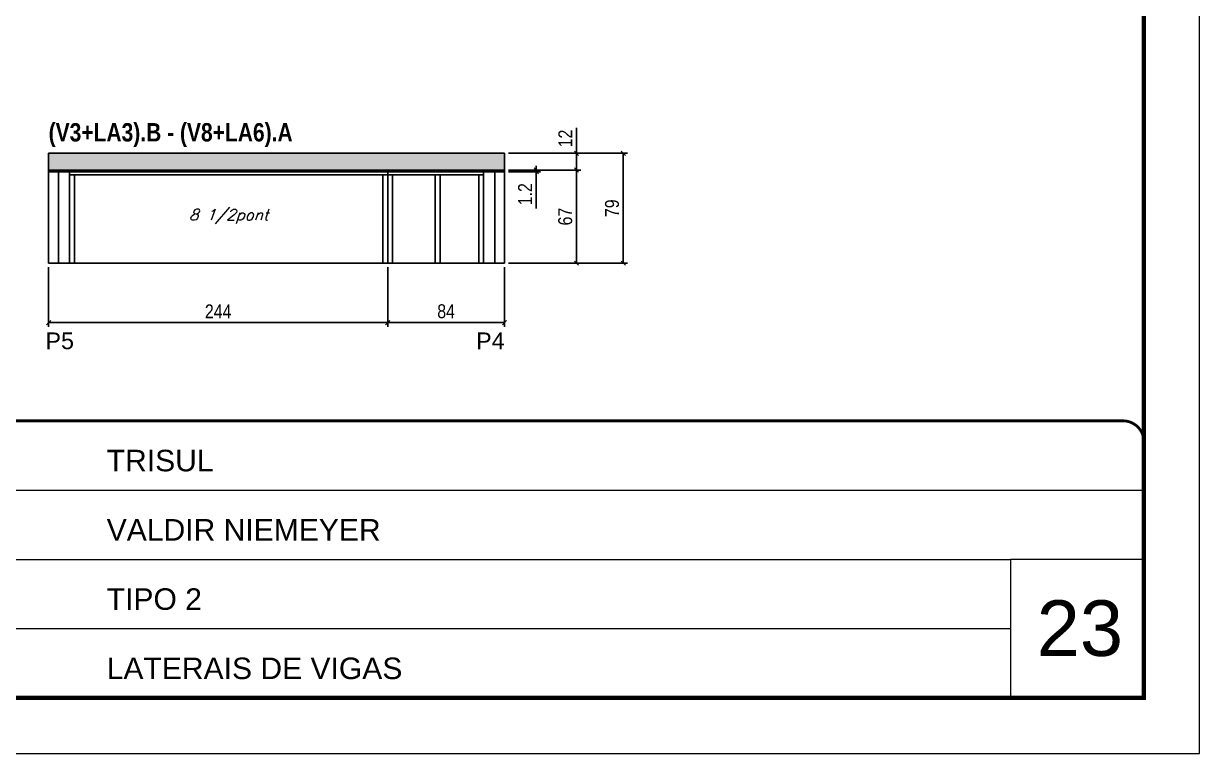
# Model space of a CAD drawing. Extents: x 3330 to 22105, y 1197 to 30204.
# Drawn here: x 16668 to 17515, y 23020 to 23545 of the extents above; entities that cross this region are included whole.
import ezdxf

# ---------------------------------------------------------------- set-up
doc = ezdxf.new("R2010")
doc.units = 0
doc.linetypes.add('CONTINUO', pattern=[0])
doc.linetypes.add('DASHED', pattern=[0.75, 0.5, -0.25])
for name, color, linetype in [('5', 5, 'Continuous'), ('COTA', 241, 'Continuous'), ('NOMENCLATURA', 7, 'Continuous'), ('Painéis', 200, 'Continuous'), ('SARR_2.2x7', 40, 'Continuous'), ('SARR_3.5x7', 81, 'Continuous'), ('texto', 7, 'Continuous')]:
    doc.layers.add(name, color=color, linetype=linetype)
for name, color, linetype, lineweight in [('CARIMBO', 255, 'Continuous', 9), ('Folhas', 255, 'Continuous', 9), ('SARRAFO DE PRESSAO', 251, 'DASHED', 9)]:
    doc.layers.add(name, color=color, linetype=linetype, lineweight=lineweight)
doc.styles.add('ARIAL', font='arial.ttf')
doc.styles.add('COTA TECNICA', font='techl___.ttf', dxfattribs={"height": 10})
doc.styles.add('Romans', font='romans.shx')
doc.styles.get("Standard").update_dxf_attribs({"font": 'arial.ttf'})
doc.styles.add('TECNICA', font='techb___.ttf', dxfattribs={"height": 10})
doc.dimstyles.new('PAINEL', dxfattribs={"dimtxt": 10, "dimasz": 3, "dimexe": 3, "dimexo": 3, "dimgap": 3, "dimtad": 1, "dimdec": 1, "dimzin": 12, "dimdsep": 46, "dimtxsty": 'COTA TECNICA', "dimblk1": 'OBLIQUE', "dimblk2": 'OBLIQUE', "dimsah": 1, "dimcen": 0.9, "dimclrd": 4, "dimclre": 4, "dimclrt": 240, "dimadec": 1, "dimazin": 3, "dimtfac": 1, "dimtdec": 1, "dimtmove": 0, "dimatfit": 3, "dimfxl": 1, "dimtolj": 1, "dimtzin": 12, "dimarcsym": 0})

# ---------------------------------------------------------------- blocks, each defined once
blk = doc.blocks.new('9999999999')
at = {"color": 30, "linetype": 'CONTINUO'}
for p, q in [((98564.56, 34379.64), (99583.98, 34379.64)), ((98564.56, 34329.83), (99487.98, 34329.83)), ((99583.98, 34329.83), (99487.98, 34329.83)), ((99487.98, 34329.83), (99487.98, 34230.21)), ((98564.56, 34280.02), (99487.98, 34280.02))]:
    blk.add_line(p, q, dxfattribs=at)
at = {"color": 30, "linetype": 'CONTINUO', "const_width": 2}
blk.add_lwpolyline([(99583.98, 34230.21), (99583.98, 34414.45, 0.414214), (99568.98, 34429.45), (98228.98, 34429.45, 0.414214), (98213.98, 34414.45), (98213.98, 34245.21, 0.414214), (98228.98, 34230.21), (99583.98, 34230.21)], format="xyb", dxfattribs=at)
at = {"layer": 'Folhas'}
blk.add_lwpolyline([(98138.98, 34190.21), (99623.98, 34190.21), (99623.98, 35240.21), (98138.98, 35240.21)], close=True, dxfattribs=at)
at = {"layer": 'Folhas', "color": 30, "const_width": 3}
blk.add_lwpolyline([(98213.98, 34230.21), (99583.98, 34230.21), (99583.98, 35200.21), (98213.98, 35200.21)], close=True, dxfattribs=at)
at = {"color": 7, "linetype": 'Continuous', "ltscale": 5, "style": 'ARIAL'}
for s, height, p in [('TRISUL', 15.483, (98837.68, 34393.13)), ('VALDIR NIEMEYER', 15.4829, (98837.68, 34343.32)), ('TIPO 2', 15.483, (98837.68, 34293.51)), ('LATERAIS DE VIGAS', 15.4829, (98837.68, 34243.7))]:
    blk.add_text(s, height=height, dxfattribs=at).set_placement(p)
blk = doc.blocks.new('_Oblique')
at = {"color": 0, "linetype": 'ByBlock', "lineweight": -2}
blk.add_line((-0.5, -0.5), (0.5, 0.5), dxfattribs=at)
blk = doc.blocks.new('*D2291')
at = {"layer": 'COTA', "color": 4, "linetype": 'ByBlock', "lineweight": -2, "transparency": 16777216}
for p, q in [((17017.47, 23439.9), (17069.31, 23439.9)), ((17066.31, 23439.9), (17066.31, 23372.9)), ((17017.47, 23372.9), (17069.31, 23372.9))]:
    blk.add_line(p, q, dxfattribs=at)
at = {"layer": 'Defpoints', "color": 0, "linetype": 'ByBlock', "transparency": 16777216}
for p in [(17014.47, 23439.9), (17014.47, 23372.9), (17066.31, 23372.9)]:
    blk.add_point(p, dxfattribs=at)
at = {"layer": 'COTA', "color": 4, "linetype": 'ByBlock', "lineweight": -2, "transparency": 16777216, "xscale": 3, "yscale": 3, "zscale": 3}
for p, rotation in [((17066.31, 23439.9), 90), ((17066.31, 23372.9), 270)]:
    blk.add_blockref('_Oblique', p, dxfattribs=dict(at, rotation=rotation))
at = {"layer": 'COTA', "color": 240, "linetype": 'ByBlock', "transparency": 16777216, "insert": (17058.21, 23406.4), "char_height": 10, "attachment_point": 5, "rotation": 90, "style": 'COTA TECNICA'}
blk.add_mtext('\\A1;67', dxfattribs=at)
blk = doc.blocks.new('*D2292')
at = {"layer": 'COTA', "color": 4, "linetype": 'ByBlock', "lineweight": -2, "transparency": 16777216}
for p, q in [((16686.47, 23369.9), (16686.47, 23327.13)), ((16930.47, 23369.9), (16930.47, 23327.13)), ((16930.47, 23330.13), (16686.47, 23330.13))]:
    blk.add_line(p, q, dxfattribs=at)
at = {"layer": 'Defpoints', "color": 0, "linetype": 'ByBlock', "transparency": 16777216}
for p in [(16686.47, 23372.9), (16930.47, 23372.9), (16686.47, 23330.13)]:
    blk.add_point(p, dxfattribs=at)
at = {"layer": 'COTA', "color": 4, "linetype": 'ByBlock', "lineweight": -2, "transparency": 16777216, "xscale": 3, "yscale": 3, "zscale": 3, "rotation": 180}
blk.add_blockref('_Oblique', (16686.47, 23330.13), dxfattribs=at)
at = {"layer": 'COTA', "color": 4, "linetype": 'ByBlock', "lineweight": -2, "transparency": 16777216, "xscale": 3, "yscale": 3, "zscale": 3}
blk.add_blockref('_Oblique', (16930.47, 23330.13), dxfattribs=at)
at = {"layer": 'COTA', "color": 240, "linetype": 'ByBlock', "transparency": 16777216, "insert": (16808.47, 23338.21), "char_height": 10, "attachment_point": 5, "style": 'COTA TECNICA'}
blk.add_mtext('\\A1;244', dxfattribs=at)
blk = doc.blocks.new('*D2293')
at = {"layer": 'COTA', "color": 4, "linetype": 'ByBlock', "lineweight": -2, "transparency": 16777216}
for p, q in [((16930.47, 23369.9), (16930.47, 23327.13)), ((17014.47, 23369.9), (17014.47, 23327.13)), ((16930.47, 23330.13), (17014.47, 23330.13))]:
    blk.add_line(p, q, dxfattribs=at)
at = {"layer": 'Defpoints', "color": 0, "linetype": 'ByBlock', "transparency": 16777216}
for p in [(16930.47, 23372.9), (17014.47, 23372.9), (17014.47, 23330.13)]:
    blk.add_point(p, dxfattribs=at)
at = {"layer": 'COTA', "color": 4, "linetype": 'ByBlock', "lineweight": -2, "transparency": 16777216, "xscale": 3, "yscale": 3, "zscale": 3, "rotation": 180}
blk.add_blockref('_Oblique', (16930.47, 23330.13), dxfattribs=at)
at = {"layer": 'COTA', "color": 4, "linetype": 'ByBlock', "lineweight": -2, "transparency": 16777216, "xscale": 3, "yscale": 3, "zscale": 3}
blk.add_blockref('_Oblique', (17014.47, 23330.13), dxfattribs=at)
at = {"layer": 'COTA', "color": 240, "linetype": 'ByBlock', "transparency": 16777216, "insert": (16972.47, 23338.23), "char_height": 10, "attachment_point": 5, "style": 'COTA TECNICA'}
blk.add_mtext('\\A1;84', dxfattribs=at)
blk = doc.blocks.new('*D2294')
at = {"layer": 'COTA', "color": 4, "linetype": 'ByBlock', "lineweight": -2, "transparency": 16777216}
for p, q in [((17066.31, 23451.9), (17066.31, 23470.21)), ((17017.47, 23451.9), (17069.31, 23451.9)), ((17066.31, 23439.9), (17066.31, 23451.9)), ((17017.47, 23439.9), (17069.31, 23439.9))]:
    blk.add_line(p, q, dxfattribs=at)
at = {"layer": 'Defpoints', "color": 0, "linetype": 'ByBlock', "transparency": 16777216}
for p in [(17014.47, 23451.9), (17066.31, 23451.9), (17014.47, 23439.9)]:
    blk.add_point(p, dxfattribs=at)
at = {"layer": 'COTA', "color": 4, "linetype": 'ByBlock', "lineweight": -2, "transparency": 16777216, "xscale": 3, "yscale": 3, "zscale": 3}
for p, rotation in [((17066.31, 23451.9), 90), ((17066.31, 23439.9), 270)]:
    blk.add_blockref('_Oblique', p, dxfattribs=dict(at, rotation=rotation))
at = {"layer": 'COTA', "color": 240, "linetype": 'ByBlock', "transparency": 16777216, "insert": (17058.26, 23462.55), "char_height": 10, "attachment_point": 5, "rotation": 90, "style": 'COTA TECNICA'}
blk.add_mtext('\\A1;12', dxfattribs=at)
blk = doc.blocks.new('*D2295')
at = {"layer": 'COTA', "color": 4, "linetype": 'ByBlock', "lineweight": -2, "transparency": 16777216}
for p, q in [((17017.47, 23451.9), (17102.99, 23451.9)), ((17099.99, 23372.9), (17099.99, 23451.9)), ((17017.47, 23372.9), (17102.99, 23372.9))]:
    blk.add_line(p, q, dxfattribs=at)
at = {"layer": 'Defpoints', "color": 0, "linetype": 'ByBlock', "transparency": 16777216}
for p in [(17014.47, 23451.9), (17099.99, 23451.9), (17014.47, 23372.9)]:
    blk.add_point(p, dxfattribs=at)
at = {"layer": 'COTA', "color": 4, "linetype": 'ByBlock', "lineweight": -2, "transparency": 16777216, "xscale": 3, "yscale": 3, "zscale": 3}
for p, rotation in [((17099.99, 23451.9), 90), ((17099.99, 23372.9), 270)]:
    blk.add_blockref('_Oblique', p, dxfattribs=dict(at, rotation=rotation))
at = {"layer": 'COTA', "color": 240, "linetype": 'ByBlock', "transparency": 16777216, "insert": (17091.89, 23412.4), "char_height": 10, "attachment_point": 5, "rotation": 90, "style": 'COTA TECNICA'}
blk.add_mtext('\\A1;79', dxfattribs=at)
blk = doc.blocks.new('*D2296')
at = {"layer": 'COTA', "color": 4, "linetype": 'ByBlock', "lineweight": -2, "transparency": 16777216}
for p, q in [((17017.47, 23439.9), (17040.36, 23439.9)), ((17017.47, 23438.7), (17040.36, 23438.7)), ((17037.36, 23439.9), (17037.36, 23442.9)), ((17037.36, 23439.9), (17037.36, 23438.7)), ((17037.36, 23438.7), (17037.36, 23412.25))]:
    blk.add_line(p, q, dxfattribs=at)
at = {"layer": 'Defpoints', "color": 0, "linetype": 'ByBlock', "transparency": 16777216}
for p in [(17014.47, 23439.9), (17014.47, 23438.7), (17037.36, 23438.7)]:
    blk.add_point(p, dxfattribs=at)
at = {"layer": 'COTA', "color": 4, "linetype": 'ByBlock', "lineweight": -2, "transparency": 16777216, "xscale": 3, "yscale": 3, "zscale": 3}
for p, rotation in [((17037.36, 23439.9), 270), ((17037.36, 23438.7), 90)]:
    blk.add_blockref('_Oblique', p, dxfattribs=dict(at, rotation=rotation))
at = {"layer": 'COTA', "color": 240, "linetype": 'ByBlock', "transparency": 16777216, "insert": (17029.3, 23422.47), "char_height": 10, "attachment_point": 5, "rotation": 90, "style": 'COTA TECNICA'}
blk.add_mtext('\\A1;1.2', dxfattribs=at)

msp = doc.modelspace()

# ---------------------------------------------------------------- hatches: boundary and pattern name
at = {"layer": 'COTA', "linetype": 'ByBlock'}
h = msp.add_hatch(dxfattribs=at)
h.set_pattern_fill('AR-CONC', color=256, scale=0.03)
h.set_pattern_definition([(50, (-112602.377, -3132.51), (5.46554007, -0.47817257), [0.5715, -6.2865]), (355, (-112602.377, -3132.51), (-1.05730264, 5.73170536), [0.4572, -5.02921753]), (100.4514447, (-112601.922, -3132.55), (4.40823741, 5.25353256), [0.48570026, -5.34270734]), (46.1842, (-112602.377, -3130.986), (8.13237123, -1.26126984), [0.85725, -9.42975]), (96.6355576, (-112601.6995, -3131.091), (7.122124, 7.42278374), [0.7285507, -8.01406824]), (351.184151, (-112602.377, -3130.986), (7.122124, 7.42278374), [0.685799, -7.54379196]), (21, (-112601.615, -3131.367), (4.54843174, -3.06795595), [0.5715, -6.2865]), (326, (-112601.615, -3131.367), (1.85406085, 5.52563898), [0.4572, -5.0292]), (71.451445, (-112601.236, -3131.6226), (6.40249258, 2.45768307), [0.48570026, -5.34269813]), (37.5, (-112602.3772, -3132.5099), (0.092658098, 2.536651166), [0, -4.96824, 0, -5.1054, 0, -5.04825]), (7.5, (-112602.3772, -3132.51), (2.004589875, 3.005417245), [0, -2.91084, 0, -4.85394, 0, -1.92405]), (327.5, (-112604.0765, -3132.5099), (4.067717855, -0.17186232), [0, -1.905, 0, -5.9436, 0, -7.8867]), (317.5, (-112604.8385, -3132.51), (4.44387544, 0.76279473), [0, -2.4765, 0, -3.94716, 0, -5.6007])])
h.paths.add_polyline_path([(17014.47, 23439.9), (17014.47, 23451.9), (16686.47, 23451.9), (16686.47, 23439.9)])

# ---------------------------------------------------------------- linework, layer by layer
for p, q in [((16686.47, 23439.9), (16686.47, 23451.9)), ((16686.47, 23451.9), (17014.47, 23451.9)), ((17014.47, 23451.9), (17014.47, 23439.9)), ((17014.47, 23438.7), (16686.47, 23438.7))]:
    msp.add_line(p, q, dxfattribs=at)
at = {"layer": 'Painéis', "linetype": 'Continuous'}
for points in [[(16686.47, 23439.9), (16930.47, 23439.9), (16930.47, 23372.9), (16686.47, 23372.9)], [(16930.47, 23439.9), (17014.47, 23439.9), (17014.47, 23372.9), (16930.47, 23372.9)]]:
    msp.add_lwpolyline(points, close=True, dxfattribs=at)
at = {"layer": 'SARR_2.2x7', "linetype": 'Continuous'}
for p, q in [((16693.47, 23438.7), (16693.47, 23372.9)), ((17007.47, 23438.7), (17007.47, 23372.9)), ((16930.47, 23436.5), (16701.47, 23436.5)), ((16999.47, 23436.5), (16930.47, 23436.5))]:
    msp.add_line(p, q, dxfattribs=at)
at = {"layer": 'SARR_3.5x7'}
for p, q in [((16701.47, 23438.7), (16701.47, 23372.9)), ((16999.47, 23438.7), (16999.47, 23372.9)), ((16704.97, 23436.5), (16704.97, 23372.9)), ((16926.97, 23436.5), (16926.97, 23372.9)), ((16933.97, 23436.5), (16933.97, 23372.9)), ((16964.59, 23436.5), (16964.59, 23372.9)), ((16968.09, 23436.5), (16968.09, 23372.9)), ((16995.97, 23436.5), (16995.97, 23372.9))]:
    msp.add_line(p, q, dxfattribs=at)

# ---------------------------------------------------------------- block references
at = {"layer": 'SARRAFO DE PRESSAO', "color": 6, "linetype": 'ByBlock'}
msp.add_blockref('9999999999', (-82109.42, -11169.96), dxfattribs=at)

# ---------------------------------------------------------------- texts
at = {"layer": '5', "linetype": 'Continuous'}
for s, p in [('P5', (16684.21, 23311.03)), ('P4', (16994.06, 23311.03))]:
    msp.add_text(s, height=12, rotation=359.99996, dxfattribs=at).set_placement(p)
at = {"layer": 'CARIMBO', "style": 'ARIAL'}
msp.add_text('23', height=40, dxfattribs=at).set_placement((17397.42, 23090.39))
at = {"layer": 'NOMENCLATURA', "style": 'TECNICA'}
msp.add_text('(V3+LA3).B - (V8+LA6).A', height=13.2, dxfattribs=at).set_placement((16686.47, 23460.42))
at = {"layer": 'texto', "color": 2, "insert": (16815.97, 23406.4), "char_height": 8, "attachment_point": 5, "style": 'Romans'}
msp.add_mtext('{\\Q19;\\C256;8 1/2pont}', dxfattribs=at)

# ---------------------------------------------------------------- dimensions: what is measured, and where the dimension line sits
at = {"layer": 'COTA', "linetype": 'ByBlock'}
for base, p1, p2, picture, middle in [((17066.31, 23451.9), (17014.47, 23439.9), (17014.47, 23451.9), '*D2294', (17058.26, 23462.55)), ((17099.99, 23451.9), (17014.47, 23372.9), (17014.47, 23451.9), '*D2295', (17091.89, 23412.4)), ((17037.36, 23438.7), (17014.47, 23439.9), (17014.47, 23438.7), '*D2296', (17029.3, 23422.47)), ((17066.31, 23372.9), (17014.47, 23439.9), (17014.47, 23372.9), '*D2291', (17058.21, 23406.4))]:
    dim = msp.add_linear_dim(base=base, p1=p1, p2=p2, angle=90, dimstyle='PAINEL', dxfattribs=at)
    dim.commit()
    dim.dimension.update_dxf_attribs({"geometry": picture, "text_midpoint": middle})
dim = msp.add_linear_dim(base=(16686.47, 23330.13), p1=(16930.47, 23372.9), p2=(16686.47, 23372.9), dimstyle='PAINEL', dxfattribs=at)
dim.commit()
dim.dimension.update_dxf_attribs({"geometry": '*D2292', "text_midpoint": (16808.47, 23338.21)})
dim = msp.add_linear_dim(base=(17014.47, 23330.13), p1=(16930.47, 23372.9), p2=(17014.47, 23372.9), dimstyle='PAINEL', override={"dimtmove": 1}, dxfattribs=at)
dim.commit()
dim.dimension.update_dxf_attribs({"geometry": '*D2293', "text_midpoint": (16972.47, 23338.23)})

doc.saveas('drawing.dxf')
